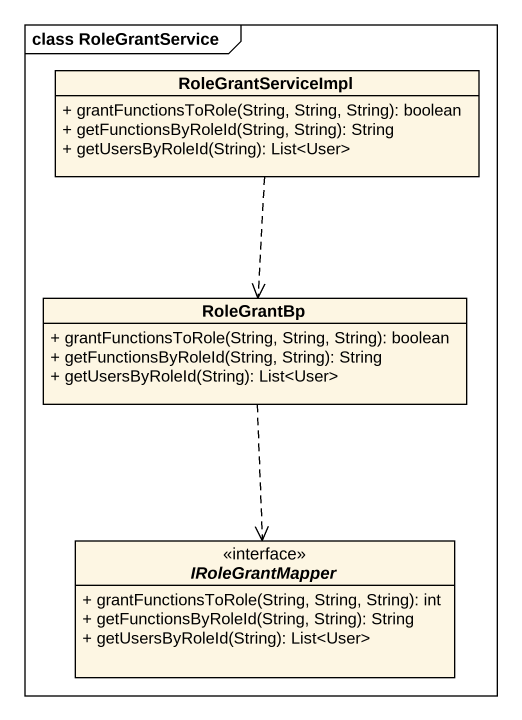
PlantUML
@startuml
mainframe class RoleGrantService
hide circle
hide empty members
skinparam classAttributeIconSize 0
class RoleGrantServiceImpl {
  + grantFunctionsToRole(String, String, String): boolean
  + getFunctionsByRoleId(String, String): String
  + getUsersByRoleId(String): List<User>
}
class RoleGrantBp {
  + grantFunctionsToRole(String, String, String): boolean
  + getFunctionsByRoleId(String, String): String
  + getUsersByRoleId(String): List<User>
}
interface IRoleGrantMapper {
  + grantFunctionsToRole(String, String, String): int
  + getFunctionsByRoleId(String, String): String
  + getUsersByRoleId(String): List<User>
}
RoleGrantServiceImpl ..> RoleGrantBp
RoleGrantBp ..> IRoleGrantMapper
@enduml
